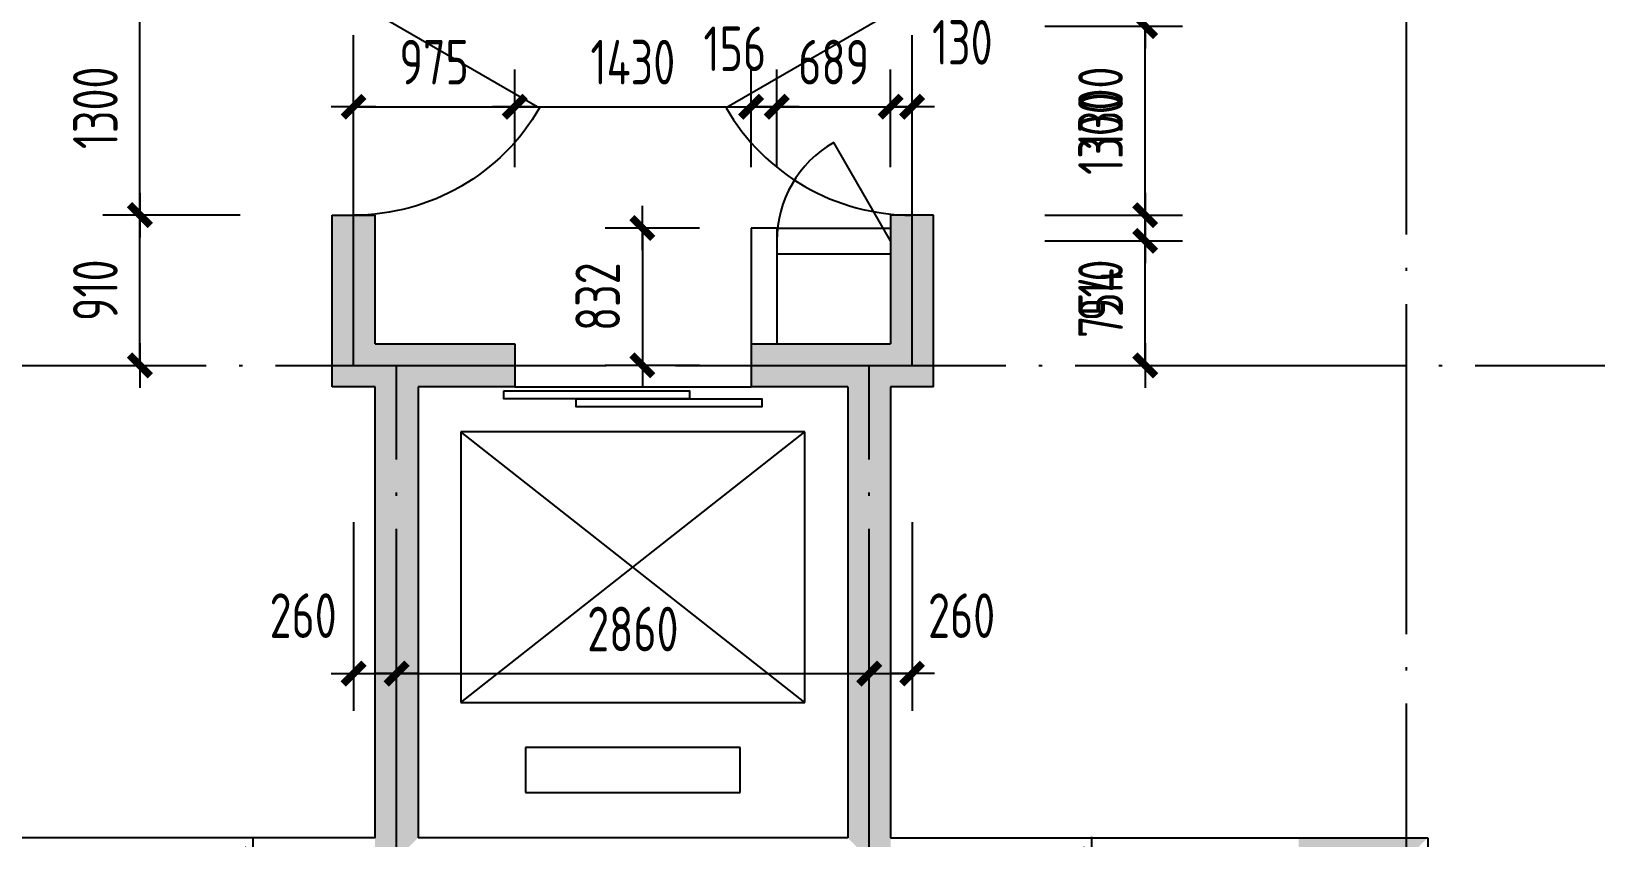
# Model space of a CAD drawing. Extents: x -726032 to 135930, y -151624 to 587044.
# Drawn here: x -427720 to -418253, y 417524 to 422407 of the extents above; entities that cross this region are included whole.
import ezdxf
from ezdxf.enums import TextEntityAlignment as Align

# ---------------------------------------------------------------- set-up
doc = ezdxf.new("R2010")
doc.units = 0
doc.header["$LTSCALE"] = 1000
doc.header["$MEASUREMENT"] = 0
doc.linetypes.add('DOTE', pattern=[2.42, 2, -0.2, 0.02, -0.2])
doc.layers.get('0').update_dxf_attribs({"linetype": 'CONTINUOUS'})
doc.layers.get('DEFPOINTS').update_dxf_attribs({"color": 1, "linetype": 'CONTINUOUS'})
for name, color, linetype in [('COLUMN', 170, 'CONTINUOUS'), ('DOTE', 8, 'DOTE'), ('GROUND', 45, 'CONTINUOUS'), ('PUB_DIM', 245, 'CONTINUOUS'), ('STAIR', 42, 'CONTINUOUS'), ('WALL', 255, 'CONTINUOUS'), ('WINDOW', 155, 'CONTINUOUS'), ('WINDOW_TEXT', 7, 'CONTINUOUS')]:
    doc.layers.add(name, color=color, linetype=linetype)
doc.styles.add('DIM_FONT', font='isocp.shx', dxfattribs={"width": 0.8})
doc.styles.add('SIMPLEX', font='SIMPLEX.SHX')
doc.dimstyles.new('AXIS', dxfattribs={"dimtxt": 300, "dimasz": 1, "dimexe": 250, "dimexo": 300, "dimgap": 150, "dimtad": 1, "dimdec": 0, "dimzin": 0, "dimdsep": 46, "dimtxsty": 'DIM_FONT', "dimcen": 0.09, "dimse1": 1, "dimse2": 1, "dimclrt": 142, "dimadec": 0, "dimazin": 0, "dimtfac": 1, "dimtdec": 0, "dimtix": 1, "dimtmove": 2, "dimatfit": 3, "dimfxl": 1, "dimtolj": 1, "dimtzin": 0, "dimarcsym": 0})
doc.dimstyles.new('DIMA', dxfattribs={"dimtxt": 300, "dimasz": 1, "dimexe": 250, "dimexo": 300, "dimgap": 150, "dimtad": 1, "dimdec": 0, "dimzin": 0, "dimdsep": 46, "dimtxsty": 'DIM_FONT', "dimcen": 0.09, "dimse1": 1, "dimclrt": 142, "dimadec": 0, "dimazin": 0, "dimtfac": 1, "dimtdec": 0, "dimtix": 1, "dimtmove": 2, "dimatfit": 3, "dimfxl": 1, "dimtolj": 1, "dimtzin": 0, "dimarcsym": 0})
doc.dimstyles.new('DIMB', dxfattribs={"dimtxt": 300, "dimasz": 1, "dimexe": 250, "dimexo": 300, "dimgap": 150, "dimtad": 1, "dimdec": 0, "dimzin": 0, "dimdsep": 46, "dimtxsty": 'DIM_FONT', "dimcen": 0.09, "dimse2": 1, "dimclrt": 142, "dimadec": 0, "dimazin": 0, "dimtfac": 1, "dimtdec": 0, "dimtix": 1, "dimtmove": 2, "dimatfit": 3, "dimfxl": 1, "dimtolj": 1, "dimtzin": 0, "dimarcsym": 0})
doc.dimstyles.new('DIMN', dxfattribs={"dimtxt": 300, "dimasz": 1, "dimexe": 250, "dimexo": 300, "dimgap": 150, "dimtad": 1, "dimdec": 0, "dimzin": 0, "dimdsep": 46, "dimtxsty": 'DIM_FONT', "dimcen": 0.09, "dimclrt": 142, "dimadec": 0, "dimazin": 0, "dimtfac": 1, "dimtdec": 0, "dimtix": 1, "dimtmove": 2, "dimatfit": 3, "dimfxl": 1, "dimtolj": 1, "dimtzin": 0, "dimarcsym": 0})

# ---------------------------------------------------------------- blocks, each defined once
blk = doc.blocks.new('_DIMX')
blk.add_line((-150, 0), (150, 0))
at = {"const_width": 50}
blk.add_lwpolyline([(-70, -70), (70, 70)], dxfattribs=at)
blk = doc.blocks.new('*D1723')
at = {"layer": 'DEFPOINTS', "color": 0, "transparency": 16777216}
for p in [(-421856.2, 422724), (-420979.5, 422724), (-421856.2, 422438)]:
    blk.add_point(p, dxfattribs=at)
at = {"layer": 'PUB_DIM', "color": 0, "lineweight": -2, "transparency": 16777216}
for p, q in [((-421586.2, 422724), (-420754.5, 422724)), ((-420979.5, 422438.9), (-420979.5, 422723.1))]:
    blk.add_line(p, q, dxfattribs=at)
at = {"layer": 'PUB_DIM', "color": 0, "lineweight": -2, "transparency": 16777216, "xscale": 0.9, "yscale": 0.9, "zscale": 0.9}
for p, rotation in [((-420979.5, 422724), 90), ((-420979.5, 422438), 270)]:
    blk.add_blockref('_DIMX', p, dxfattribs=dict(at, rotation=rotation))
at = {"layer": 'PUB_DIM', "color": 142, "transparency": 16777216, "insert": (-420589.5, 422724), "char_height": 270, "attachment_point": 5, "rotation": 90, "style": 'DIM_FONT'}
blk.add_mtext('\\A1;286', dxfattribs=at)
blk = doc.blocks.new('*D2177')
at = {"layer": 'DEFPOINTS', "color": 0, "transparency": 16777216}
for p in [(-421856.2, 422438), (-420979.5, 422438), (-421856.2, 421138)]:
    blk.add_point(p, dxfattribs=at)
at = {"layer": 'PUB_DIM', "color": 0, "lineweight": -2, "transparency": 16777216}
for p, q in [((-421586.2, 422438), (-420754.5, 422438)), ((-420979.5, 421138.9), (-420979.5, 422437.1))]:
    blk.add_line(p, q, dxfattribs=at)
at = {"layer": 'PUB_DIM', "color": 0, "lineweight": -2, "transparency": 16777216, "xscale": 0.9, "yscale": 0.9, "zscale": 0.9}
for p, rotation in [((-420979.5, 422438), 90), ((-420979.5, 421138), 270)]:
    blk.add_blockref('_DIMX', p, dxfattribs=dict(at, rotation=rotation))
at = {"layer": 'PUB_DIM', "color": 142, "transparency": 16777216, "insert": (-421249.5, 421788), "char_height": 270, "attachment_point": 5, "rotation": 90, "style": 'DIM_FONT'}
blk.add_mtext('\\A1;1300', dxfattribs=at)
blk = doc.blocks.new('*D2178')
at = {"layer": 'DEFPOINTS', "color": 0, "transparency": 16777216}
for p in [(-421856.2, 422594), (-420979.5, 422594), (-421856.2, 421294)]:
    blk.add_point(p, dxfattribs=at)
at = {"layer": 'PUB_DIM', "color": 0, "lineweight": -2, "transparency": 16777216}
for p, q in [((-421586.2, 422594), (-420754.5, 422594)), ((-420979.5, 421294.9), (-420979.5, 422593.1))]:
    blk.add_line(p, q, dxfattribs=at)
at = {"layer": 'PUB_DIM', "color": 0, "lineweight": -2, "transparency": 16777216, "xscale": 0.9, "yscale": 0.9, "zscale": 0.9}
for p, rotation in [((-420979.5, 422594), 90), ((-420979.5, 421294), 270)]:
    blk.add_blockref('_DIMX', p, dxfattribs=dict(at, rotation=rotation))
at = {"layer": 'PUB_DIM', "color": 142, "transparency": 16777216, "insert": (-421249.5, 421944), "char_height": 270, "attachment_point": 5, "rotation": 90, "style": 'DIM_FONT'}
blk.add_mtext('\\A1;1300', dxfattribs=at)
blk = doc.blocks.new('*D2179')
at = {"layer": 'DEFPOINTS', "color": 0, "transparency": 16777216}
for p in [(-422169.9, 417394), (-422169.9, 414664), (-421302.9, 414664)]:
    blk.add_point(p, dxfattribs=at)
at = {"layer": 'PUB_DIM', "color": 0, "lineweight": -2, "transparency": 16777216}
for p, q in [((-421302.9, 417393.1), (-421302.9, 414664.9)), ((-421899.9, 414664), (-421077.9, 414664))]:
    blk.add_line(p, q, dxfattribs=at)
at = {"layer": 'PUB_DIM', "color": 0, "lineweight": -2, "transparency": 16777216, "xscale": 0.9, "yscale": 0.9, "zscale": 0.9}
for p, rotation in [((-421302.9, 417394), 90), ((-421302.9, 414664), 270)]:
    blk.add_blockref('_DIMX', p, dxfattribs=dict(at, rotation=rotation))
at = {"layer": 'PUB_DIM', "color": 142, "transparency": 16777216, "insert": (-421572.9, 416029), "char_height": 270, "attachment_point": 5, "rotation": 90, "style": 'DIM_FONT'}
blk.add_mtext('\\A1;2730', dxfattribs=at)
blk = doc.blocks.new('*D2180')
at = {"layer": 'DEFPOINTS', "color": 0, "transparency": 16777216}
for p in [(-421856.2, 421138), (-420979.5, 421138), (-421856.2, 420384)]:
    blk.add_point(p, dxfattribs=at)
at = {"layer": 'PUB_DIM', "color": 0, "lineweight": -2, "transparency": 16777216}
for p, q in [((-421586.2, 421138), (-420754.5, 421138)), ((-420979.5, 420384.9), (-420979.5, 421137.1))]:
    blk.add_line(p, q, dxfattribs=at)
at = {"layer": 'PUB_DIM', "color": 0, "lineweight": -2, "transparency": 16777216, "xscale": 0.9, "yscale": 0.9, "zscale": 0.9}
for p, rotation in [((-420979.5, 421138), 90), ((-420979.5, 420384), 270)]:
    blk.add_blockref('_DIMX', p, dxfattribs=dict(at, rotation=rotation))
at = {"layer": 'PUB_DIM', "color": 142, "transparency": 16777216, "insert": (-421249.5, 420761), "char_height": 270, "attachment_point": 5, "rotation": 90, "style": 'DIM_FONT'}
blk.add_mtext('\\A1;754', dxfattribs=at)
blk = doc.blocks.new('*D2181')
at = {"layer": 'DEFPOINTS', "color": 0, "transparency": 16777216}
for p in [(-421856.2, 421294), (-420979.5, 421294), (-421856.2, 420384)]:
    blk.add_point(p, dxfattribs=at)
at = {"layer": 'PUB_DIM', "color": 0, "lineweight": -2, "transparency": 16777216}
for p, q in [((-421586.2, 421294), (-420754.5, 421294)), ((-420979.5, 420384.9), (-420979.5, 421293.1))]:
    blk.add_line(p, q, dxfattribs=at)
at = {"layer": 'PUB_DIM', "color": 0, "lineweight": -2, "transparency": 16777216, "xscale": 0.9, "yscale": 0.9, "zscale": 0.9}
for p, rotation in [((-420979.5, 421294), 90), ((-420979.5, 420384), 270)]:
    blk.add_blockref('_DIMX', p, dxfattribs=dict(at, rotation=rotation))
at = {"layer": 'PUB_DIM', "color": 142, "transparency": 16777216, "insert": (-421249.5, 420839), "char_height": 270, "attachment_point": 5, "rotation": 90, "style": 'DIM_FONT'}
blk.add_mtext('\\A1;910', dxfattribs=at)
blk = doc.blocks.new('_DBLK')
blk.add_line((-0.5, 0), (0, -0.866))
blk.add_arc((-0.5, 0), 1, 300, 0)
at = {"layer": 'WINDOW_TEXT', "style": 'SIMPLEX', "flags": 9}
blk.add_attdef('A', text='', height=1, dxfattribs=at).set_placement((0, 1.5), align=Align.MIDDLE)
blk = doc.blocks.new('*D934')
at = {"layer": 'DEFPOINTS', "color": 0, "transparency": 16777216}
for p in [(-423364.9, 421950.4), (-424794.9, 421313.9), (-423364.9, 421313.9)]:
    blk.add_point(p, dxfattribs=at)
at = {"layer": 'PUB_DIM', "color": 0, "lineweight": -2, "transparency": 16777216}
for p, q in [((-424794.9, 421583.9), (-424794.9, 422175.4)), ((-423364.9, 421583.9), (-423364.9, 422175.4)), ((-424794, 421950.4), (-423365.8, 421950.4))]:
    blk.add_line(p, q, dxfattribs=at)
at = {"layer": 'PUB_DIM', "color": 0, "lineweight": -2, "transparency": 16777216, "xscale": 0.9, "yscale": 0.9, "zscale": 0.9, "rotation": 180}
blk.add_blockref('_DIMX', (-424794.9, 421950.4), dxfattribs=at)
at = {"layer": 'PUB_DIM', "color": 0, "lineweight": -2, "transparency": 16777216, "xscale": 0.9, "yscale": 0.9, "zscale": 0.9}
blk.add_blockref('_DIMX', (-423364.9, 421950.4), dxfattribs=at)
at = {"layer": 'PUB_DIM', "color": 142, "transparency": 16777216, "insert": (-424079.9, 422220.4), "char_height": 270, "attachment_point": 5, "style": 'DIM_FONT'}
blk.add_mtext('\\A1;1430', dxfattribs=at)
blk = doc.blocks.new('*D935')
at = {"layer": 'DEFPOINTS', "color": 0, "transparency": 16777216}
for p in [(-423208.9, 421950.4), (-423364.9, 421313.9), (-423208.9, 421313.9)]:
    blk.add_point(p, dxfattribs=at)
at = {"layer": 'PUB_DIM', "color": 0, "lineweight": -2, "transparency": 16777216}
for p, q in [((-423364.9, 421583.9), (-423364.9, 422175.4)), ((-423208.9, 421583.9), (-423208.9, 422175.4)), ((-423365.8, 421950.4), (-423366.7, 421950.4)), ((-423364.9, 421950.4), (-423208.9, 421950.4)), ((-423208, 421950.4), (-423207.1, 421950.4))]:
    blk.add_line(p, q, dxfattribs=at)
at = {"layer": 'PUB_DIM', "color": 0, "lineweight": -2, "transparency": 16777216, "xscale": 0.9, "yscale": 0.9, "zscale": 0.9}
blk.add_blockref('_DIMX', (-423364.9, 421950.4), dxfattribs=at)
at = {"layer": 'PUB_DIM', "color": 0, "lineweight": -2, "transparency": 16777216, "xscale": 0.9, "yscale": 0.9, "zscale": 0.9, "rotation": 180}
blk.add_blockref('_DIMX', (-423208.9, 421950.4), dxfattribs=at)
at = {"layer": 'PUB_DIM', "color": 142, "transparency": 16777216, "insert": (-423462.6, 422301.4), "char_height": 270, "attachment_point": 5, "style": 'DIM_FONT'}
blk.add_mtext('\\A1;156', dxfattribs=at)
blk = doc.blocks.new('_LIFTD')
for points in [[(-0.5476, -0.6024), (-0.5476, -0.7742), (0.2411, -0.7742), (0.2411, -0.6024), (-0.5476, -0.6024)], [(-0.2411, -0.7836), (-0.2411, -0.9554), (0.5476, -0.9554), (0.5476, -0.7836), (-0.2411, -0.7836)]]:
    blk.add_lwpolyline(points)
blk = doc.blocks.new('*D936')
at = {"layer": 'DEFPOINTS', "color": 0, "transparency": 16777216}
for p in [(-425769.9, 419705.5), (-425509.9, 419705.5), (-425509.9, 418517.8)]:
    blk.add_point(p, dxfattribs=at)
at = {"layer": 'PUB_DIM', "color": 0, "lineweight": -2, "transparency": 16777216}
for p, q in [((-425769.9, 419435.5), (-425769.9, 418292.8)), ((-425770.8, 418517.8), (-425771.7, 418517.8)), ((-425769.9, 418517.8), (-425509.9, 418517.8)), ((-425509, 418517.8), (-425508.1, 418517.8))]:
    blk.add_line(p, q, dxfattribs=at)
at = {"layer": 'PUB_DIM', "color": 0, "lineweight": -2, "transparency": 16777216, "xscale": 0.9, "yscale": 0.9, "zscale": 0.9}
blk.add_blockref('_DIMX', (-425769.9, 418517.8), dxfattribs=at)
at = {"layer": 'PUB_DIM', "color": 0, "lineweight": -2, "transparency": 16777216, "xscale": 0.9, "yscale": 0.9, "zscale": 0.9, "rotation": 180}
blk.add_blockref('_DIMX', (-425509.9, 418517.8), dxfattribs=at)
at = {"layer": 'PUB_DIM', "color": 142, "transparency": 16777216, "insert": (-426075, 418868.8), "char_height": 270, "attachment_point": 5, "style": 'DIM_FONT'}
blk.add_mtext('\\A1;260', dxfattribs=at)
blk = doc.blocks.new('*D937')
at = {"layer": 'DEFPOINTS', "color": 0, "transparency": 16777216}
for p in [(-423406.3, 421216), (-424022.2, 420384), (-423406.3, 420384)]:
    blk.add_point(p, dxfattribs=at)
at = {"layer": 'PUB_DIM', "color": 0, "lineweight": -2, "transparency": 16777216}
for p, q in [((-423676.3, 421216), (-424247.2, 421216)), ((-424022.2, 421215.1), (-424022.2, 420384.9)), ((-423676.3, 420384), (-424247.2, 420384))]:
    blk.add_line(p, q, dxfattribs=at)
at = {"layer": 'PUB_DIM', "color": 0, "lineweight": -2, "transparency": 16777216, "xscale": 0.9, "yscale": 0.9, "zscale": 0.9}
for p, rotation in [((-424022.2, 421216), 90), ((-424022.2, 420384), 270)]:
    blk.add_blockref('_DIMX', p, dxfattribs=dict(at, rotation=rotation))
at = {"layer": 'PUB_DIM', "color": 142, "transparency": 16777216, "insert": (-424292.3, 420800), "char_height": 270, "attachment_point": 5, "rotation": 90, "style": 'DIM_FONT'}
blk.add_mtext('\\A1;832', dxfattribs=at)
blk = doc.blocks.new('*D938')
at = {"layer": 'DEFPOINTS', "color": 0, "transparency": 16777216}
for p in [(-424794.9, 421950.4), (-425769.9, 421313.9), (-424794.9, 421313.9)]:
    blk.add_point(p, dxfattribs=at)
at = {"layer": 'PUB_DIM', "color": 0, "lineweight": -2, "transparency": 16777216}
for p, q in [((-425769.9, 421583.9), (-425769.9, 422175.4)), ((-424794.9, 421583.9), (-424794.9, 422175.4)), ((-425769, 421950.4), (-424795.8, 421950.4))]:
    blk.add_line(p, q, dxfattribs=at)
at = {"layer": 'PUB_DIM', "color": 0, "lineweight": -2, "transparency": 16777216, "xscale": 0.9, "yscale": 0.9, "zscale": 0.9, "rotation": 180}
blk.add_blockref('_DIMX', (-425769.9, 421950.4), dxfattribs=at)
at = {"layer": 'PUB_DIM', "color": 0, "lineweight": -2, "transparency": 16777216, "xscale": 0.9, "yscale": 0.9, "zscale": 0.9}
blk.add_blockref('_DIMX', (-424794.9, 421950.4), dxfattribs=at)
at = {"layer": 'PUB_DIM', "color": 142, "transparency": 16777216, "insert": (-425282.4, 422220.4), "char_height": 270, "attachment_point": 5, "style": 'DIM_FONT'}
blk.add_mtext('\\A1;975', dxfattribs=at)
blk = doc.blocks.new('*D939')
at = {"layer": 'DEFPOINTS', "color": 0, "transparency": 16777216}
for p in [(-422519.9, 421950.4), (-423208.9, 421313.9), (-422519.9, 421313.9)]:
    blk.add_point(p, dxfattribs=at)
at = {"layer": 'PUB_DIM', "color": 0, "lineweight": -2, "transparency": 16777216}
for p, q in [((-423208.9, 421583.9), (-423208.9, 422175.4)), ((-422519.9, 421583.9), (-422519.9, 422175.4)), ((-423208, 421950.4), (-422520.8, 421950.4))]:
    blk.add_line(p, q, dxfattribs=at)
at = {"layer": 'PUB_DIM', "color": 0, "lineweight": -2, "transparency": 16777216, "xscale": 0.9, "yscale": 0.9, "zscale": 0.9, "rotation": 180}
blk.add_blockref('_DIMX', (-423208.9, 421950.4), dxfattribs=at)
at = {"layer": 'PUB_DIM', "color": 0, "lineweight": -2, "transparency": 16777216, "xscale": 0.9, "yscale": 0.9, "zscale": 0.9}
blk.add_blockref('_DIMX', (-422519.9, 421950.4), dxfattribs=at)
at = {"layer": 'PUB_DIM', "color": 142, "transparency": 16777216, "insert": (-422864.4, 422220.4), "char_height": 270, "attachment_point": 5, "style": 'DIM_FONT'}
blk.add_mtext('\\A1;689', dxfattribs=at)
blk = doc.blocks.new('M_A1SFU')
blk.add_line((-0.5, 0), (0, -0.866))
blk.add_arc((-0.5, 0), 1, 300, 0)
blk = doc.blocks.new('*D2187')
at = {"layer": 'DEFPOINTS', "color": 0, "transparency": 16777216}
for p in [(-427062.6, 422594), (-426186, 422594), (-426186, 421294)]:
    blk.add_point(p, dxfattribs=at)
at = {"layer": 'PUB_DIM', "color": 0, "lineweight": -2, "transparency": 16777216}
for p, q in [((-426456, 422594), (-427287.6, 422594)), ((-427062.6, 421294.9), (-427062.6, 422593.1))]:
    blk.add_line(p, q, dxfattribs=at)
at = {"layer": 'PUB_DIM', "color": 0, "lineweight": -2, "transparency": 16777216, "xscale": 0.9, "yscale": 0.9, "zscale": 0.9}
for p, rotation in [((-427062.6, 422594), 90), ((-427062.6, 421294), 270)]:
    blk.add_blockref('_DIMX', p, dxfattribs=dict(at, rotation=rotation))
at = {"layer": 'PUB_DIM', "color": 142, "transparency": 16777216, "insert": (-427332.6, 421944), "char_height": 270, "attachment_point": 5, "rotation": 90, "style": 'DIM_FONT'}
blk.add_mtext('\\A1;1300', dxfattribs=at)
blk = doc.blocks.new('*D2193')
at = {"layer": 'DEFPOINTS', "color": 0, "transparency": 16777216}
for p in [(-427062.6, 421294), (-426186, 421294), (-426186, 420384)]:
    blk.add_point(p, dxfattribs=at)
at = {"layer": 'PUB_DIM', "color": 0, "lineweight": -2, "transparency": 16777216}
for p, q in [((-426456, 421294), (-427287.6, 421294)), ((-427062.6, 420384.9), (-427062.6, 421293.1))]:
    blk.add_line(p, q, dxfattribs=at)
at = {"layer": 'PUB_DIM', "color": 0, "lineweight": -2, "transparency": 16777216, "xscale": 0.9, "yscale": 0.9, "zscale": 0.9}
for p, rotation in [((-427062.6, 421294), 90), ((-427062.6, 420384), 270)]:
    blk.add_blockref('_DIMX', p, dxfattribs=dict(at, rotation=rotation))
at = {"layer": 'PUB_DIM', "color": 142, "transparency": 16777216, "insert": (-427332.6, 420839), "char_height": 270, "attachment_point": 5, "rotation": 90, "style": 'DIM_FONT'}
blk.add_mtext('\\A1;910', dxfattribs=at)
blk = doc.blocks.new('*D2196')
at = {"layer": 'DEFPOINTS', "color": 0, "transparency": 16777216}
for p in [(-425509.9, 417394), (-426376.9, 414664), (-425509.9, 414664)]:
    blk.add_point(p, dxfattribs=at)
at = {"layer": 'PUB_DIM', "color": 0, "lineweight": -2, "transparency": 16777216}
for p, q in [((-426376.9, 417393.1), (-426376.9, 414664.9)), ((-425779.9, 414664), (-426601.9, 414664))]:
    blk.add_line(p, q, dxfattribs=at)
at = {"layer": 'PUB_DIM', "color": 0, "lineweight": -2, "transparency": 16777216, "xscale": 0.9, "yscale": 0.9, "zscale": 0.9}
for p, rotation in [((-426376.9, 417394), 90), ((-426376.9, 414664), 270)]:
    blk.add_blockref('_DIMX', p, dxfattribs=dict(at, rotation=rotation))
at = {"layer": 'PUB_DIM', "color": 142, "transparency": 16777216, "insert": (-426646.9, 416029), "char_height": 270, "attachment_point": 5, "rotation": 90, "style": 'DIM_FONT'}
blk.add_mtext('\\A1;2730', dxfattribs=at)
blk = doc.blocks.new('*D2205')
at = {"layer": 'DEFPOINTS', "color": 0, "transparency": 16777216}
for p in [(-422389.9, 421950.4), (-422519.9, 421313.9), (-422389.9, 421313.9)]:
    blk.add_point(p, dxfattribs=at)
at = {"layer": 'PUB_DIM', "color": 0, "lineweight": -2, "transparency": 16777216}
for p, q in [((-422389.9, 421583.9), (-422389.9, 422175.4)), ((-422520.8, 421950.4), (-422521.7, 421950.4)), ((-422519.9, 421950.4), (-422389.9, 421950.4)), ((-422389, 421950.4), (-422388.1, 421950.4))]:
    blk.add_line(p, q, dxfattribs=at)
at = {"layer": 'PUB_DIM', "color": 0, "lineweight": -2, "transparency": 16777216, "xscale": 0.9, "yscale": 0.9, "zscale": 0.9}
blk.add_blockref('_DIMX', (-422519.9, 421950.4), dxfattribs=at)
at = {"layer": 'PUB_DIM', "color": 0, "lineweight": -2, "transparency": 16777216, "xscale": 0.9, "yscale": 0.9, "zscale": 0.9, "rotation": 180}
blk.add_blockref('_DIMX', (-422389.9, 421950.4), dxfattribs=at)
at = {"layer": 'PUB_DIM', "color": 142, "transparency": 16777216, "insert": (-422086.1, 422340.4), "char_height": 270, "attachment_point": 5, "style": 'DIM_FONT'}
blk.add_mtext('\\A1;130', dxfattribs=at)
blk = doc.blocks.new('*D3893')
at = {"layer": 'DEFPOINTS', "color": 0, "transparency": 16777216}
for p in [(-425509.9, 419705.5), (-422649.9, 419705.5), (-422649.9, 418517.8)]:
    blk.add_point(p, dxfattribs=at)
at = {"layer": 'PUB_DIM', "color": 0, "lineweight": -2, "transparency": 16777216}
blk.add_line((-425509, 418517.8), (-422650.8, 418517.8), dxfattribs=at)
at = {"layer": 'PUB_DIM', "color": 0, "lineweight": -2, "transparency": 16777216, "xscale": 0.9, "yscale": 0.9, "zscale": 0.9, "rotation": 180}
blk.add_blockref('_DIMX', (-425509.9, 418517.8), dxfattribs=at)
at = {"layer": 'PUB_DIM', "color": 0, "lineweight": -2, "transparency": 16777216, "xscale": 0.9, "yscale": 0.9, "zscale": 0.9}
blk.add_blockref('_DIMX', (-422649.9, 418517.8), dxfattribs=at)
at = {"layer": 'PUB_DIM', "color": 142, "transparency": 16777216, "insert": (-424079.9, 418787.8), "char_height": 270, "attachment_point": 5, "style": 'DIM_FONT'}
blk.add_mtext('\\A1;2860', dxfattribs=at)
blk = doc.blocks.new('*D3894')
at = {"layer": 'DEFPOINTS', "color": 0, "transparency": 16777216}
for p in [(-422649.9, 419705.5), (-422389.9, 419705.5), (-422389.9, 418517.8)]:
    blk.add_point(p, dxfattribs=at)
at = {"layer": 'PUB_DIM', "color": 0, "lineweight": -2, "transparency": 16777216}
for p, q in [((-422389.9, 419435.5), (-422389.9, 418292.8)), ((-422650.8, 418517.8), (-422651.7, 418517.8)), ((-422649.9, 418517.8), (-422389.9, 418517.8)), ((-422389, 418517.8), (-422388.1, 418517.8))]:
    blk.add_line(p, q, dxfattribs=at)
at = {"layer": 'PUB_DIM', "color": 0, "lineweight": -2, "transparency": 16777216, "xscale": 0.9, "yscale": 0.9, "zscale": 0.9}
blk.add_blockref('_DIMX', (-422649.9, 418517.8), dxfattribs=at)
at = {"layer": 'PUB_DIM', "color": 0, "lineweight": -2, "transparency": 16777216, "xscale": 0.9, "yscale": 0.9, "zscale": 0.9, "rotation": 180}
blk.add_blockref('_DIMX', (-422389.9, 418517.8), dxfattribs=at)
at = {"layer": 'PUB_DIM', "color": 142, "transparency": 16777216, "insert": (-422090.4, 418868.8), "char_height": 270, "attachment_point": 5, "style": 'DIM_FONT'}
blk.add_mtext('\\A1;260', dxfattribs=at)

msp = doc.modelspace()

# ---------------------------------------------------------------- linework, layer by layer
at = {"layer": 'COLUMN'}
for points in [[(-425899.9, 421294), (-425899.9, 420254), (-425639.9, 421294), (-425639.9, 420254)], [(-422259.9, 421294), (-422259.9, 420254), (-422519.9, 421294), (-422519.9, 420254)], [(-425639.9, 420514), (-425379.9, 420254), (-424794.9, 420514), (-424794.9, 420254)], [(-425639.9, 417264), (-425639.9, 420514), (-425379.9, 417524), (-425379.9, 420254)], [(-422519.9, 420514), (-422779.9, 420254), (-423364.9, 420514), (-423364.9, 420254)], [(-422519.9, 417264), (-422519.9, 420514), (-422779.9, 417524), (-422779.9, 420254)], [(-420049.9, 417524.4), (-420049.9, 417264), (-419269.9, 417524), (-419529.9, 417264)]]:
    msp.add_solid(points, dxfattribs=at)
at = {"layer": 'DOTE'}
for p, q in [((-425769.9, 420384), (-425769.9, 432855.9)), ((-422389.9, 420384), (-422389.9, 432855.9)), ((-419399.9, 432855.9), (-419399.9, 405011.9)), ((-481902.2, 420384), (-412270.4, 420384)), ((-425509.9, 417394), (-425509.9, 420384)), ((-422649.9, 417394), (-422649.9, 420384))]:
    msp.add_line(p, q, dxfattribs=at)
at = {"layer": 'GROUND'}
for p, q in [((-423208.9, 421216), (-422519.9, 421216)), ((-423208.9, 421060), (-422519.9, 421060))]:
    msp.add_line(p, q, dxfattribs=at)
at = {"layer": 'STAIR'}
for p, q in [((-424794.9, 420254), (-423364.9, 420254)), ((-423039.9, 419981), (-425119.9, 419981)), ((-425119.9, 418343), (-423039.9, 419981)), ((-423039.9, 418343), (-425119.9, 419981)), ((-425119.9, 419981), (-425119.9, 418343)), ((-423039.9, 418343), (-423039.9, 419981)), ((-425119.9, 418343), (-423039.9, 418343)), ((-423429.9, 418070), (-424729.9, 418070)), ((-424729.9, 418070), (-424729.9, 417797)), ((-423429.9, 417797), (-423429.9, 418070)), ((-424729.9, 417797), (-423429.9, 417797))]:
    msp.add_line(p, q, dxfattribs=at)
at = {"layer": 'WALL'}
for p, q in [((-425899.9, 421294), (-425639.9, 421294)), ((-425899.9, 420254), (-425899.9, 421294)), ((-425639.9, 420514), (-425639.9, 421294)), ((-422519.9, 421294), (-422519.9, 420514)), ((-422259.9, 421294), (-422519.9, 421294)), ((-422259.9, 420254), (-422259.9, 421294)), ((-423364.9, 421216), (-423364.9, 420254)), ((-423208.9, 421216), (-423364.9, 421216)), ((-423208.9, 421216), (-423208.9, 420514)), ((-425639.9, 420514), (-424794.9, 420514)), ((-424794.9, 420514), (-424794.9, 420254)), ((-423364.9, 420514), (-422519.9, 420514)), ((-425639.9, 420254), (-425899.9, 420254)), ((-425639.9, 417524), (-425639.9, 420254)), ((-424794.9, 420254), (-425379.9, 420254)), ((-425379.9, 420254), (-425379.9, 417524)), ((-422779.9, 420254), (-423364.9, 420254)), ((-422779.9, 420254), (-422779.9, 417524)), ((-422519.9, 420254), (-422519.9, 417524)), ((-422259.9, 420254), (-422519.9, 420254)), ((-425639.9, 417524), (-428889.9, 417524)), ((-422779.9, 417524), (-425379.9, 417524)), ((-422519.9, 417524), (-419269.9, 417524)), ((-419269.9, 417524), (-419269.9, 416068))]:
    msp.add_line(p, q, dxfattribs=at)

# ---------------------------------------------------------------- block references
at = {"layer": 'WINDOW', "yscale": -1300, "zscale": 1300}
for p, xscale, rotation in [((-425769.9, 421944), 1300, 270), ((-422389.9, 421944), -1300, 90)]:
    msp.add_blockref('_DBLK', p, dxfattribs=dict(at, xscale=xscale, rotation=rotation))
at = {"layer": 'WINDOW'}
for name, p, xscale, yscale, zscale in [('M_A1SFU', (-422864.4, 421138), -689, -689, 689), ('_LIFTD', (-424079.9, 420384), 1430, 260.0000000020664, 1430)]:
    msp.add_blockref(name, p, dxfattribs=dict(at, xscale=xscale, yscale=yscale, zscale=zscale))

# ---------------------------------------------------------------- dimensions: what is measured, and where the dimension line sits
at = {"layer": 'PUB_DIM'}
for base, p1, p2, angle, dimstyle, picture, middle in [((-420979.5, 422724), (-421856.2, 422438), (-421856.2, 422724), 90, 'DIMA', '*D1723', (-420589.5, 422724)), ((-423208.9, 421950.4), (-423364.9, 421313.9), (-423208.9, 421313.9), 0, 'DIMN', '*D935', (-423462.6, 422301.4)), ((-422389.9, 421950.4), (-422519.9, 421313.9), (-422389.9, 421313.9), 0, 'DIMA', '*D2205', (-422086.1, 422340.4))]:
    dim = msp.add_linear_dim(base=base, p1=p1, p2=p2, angle=angle, dimstyle=dimstyle, override={"dimscale": 0.9, "dimblk1": '_DIMX', "dimblk2": '_DIMX', "dimsah": 1}, dxfattribs=at)
    dim.commit()
    dim.dimension.update_dxf_attribs({"geometry": picture, "text_midpoint": middle, "dimtype": 161})
for p1, p2, distance, dimstyle, picture, middle in [((-426186, 421294), (-426186, 422594), 876.7, 'DIMA', '*D2187', (-427332.6, 421944)), ((-421856.2, 421294), (-421856.2, 422594), -876.7, 'DIMA', '*D2178', (-421249.5, 421944)), ((-421856.2, 421138), (-421856.2, 422438), -876.7, 'DIMA', '*D2177', (-421249.5, 421788)), ((-425769.9, 421313.9), (-424794.9, 421313.9), 636.5, 'DIMN', '*D938', (-425282.4, 422220.4)), ((-424794.9, 421313.9), (-423364.9, 421313.9), 636.5, 'DIMN', '*D934', (-424079.9, 422220.4)), ((-423208.9, 421313.9), (-422519.9, 421313.9), 636.5, 'DIMN', '*D939', (-422864.4, 422220.4)), ((-426186, 420384), (-426186, 421294), 876.7, 'DIMA', '*D2193', (-427332.6, 420839)), ((-421856.2, 420384), (-421856.2, 421294), -876.7, 'DIMA', '*D2181', (-421249.5, 420839)), ((-421856.2, 420384), (-421856.2, 421138), -876.7, 'DIMA', '*D2180', (-421249.5, 420761))]:
    dim = msp.add_aligned_dim(p1=p1, p2=p2, distance=distance, dimstyle=dimstyle, override={"dimscale": 0.9, "dimblk1": '_DIMX', "dimblk2": '_DIMX', "dimsah": 1}, dxfattribs=at)
    dim.commit()
    dim.dimension.update_dxf_attribs({"geometry": picture, "text_midpoint": middle})
for base, p1, p2, angle, dimstyle, picture, middle in [((-424022.2, 420384), (-423406.3, 421216), (-423406.3, 420384), 270, 'DIMN', '*D937', (-424292.3, 420800)), ((-426376.9, 414664), (-425509.9, 417394), (-425509.9, 414664), 90, 'DIMA', '*D2196', (-426646.9, 416029)), ((-421302.9, 414664), (-422169.9, 417394), (-422169.9, 414664), 270, 'DIMA', '*D2179', (-421572.9, 416029))]:
    dim = msp.add_linear_dim(base=base, p1=p1, p2=p2, angle=angle, dimstyle=dimstyle, override={"dimscale": 0.9, "dimblk1": '_DIMX', "dimblk2": '_DIMX', "dimsah": 1}, dxfattribs=at)
    dim.commit()
    dim.dimension.update_dxf_attribs({"geometry": picture, "text_midpoint": middle})
for base, p1, p2, dimstyle, picture, middle in [((-425509.9, 418517.8), (-425769.9, 419705.5), (-425509.9, 419705.5), 'DIMB', '*D936', (-426075, 418868.8)), ((-422389.9, 418517.8), (-422649.9, 419705.5), (-422389.9, 419705.5), 'DIMA', '*D3894', (-422090.4, 418868.8))]:
    dim = msp.add_linear_dim(base=base, p1=p1, p2=p2, dimstyle=dimstyle, override={"dimscale": 0.9, "dimblk1": '_DIMX', "dimblk2": '_DIMX', "dimsah": 1}, dxfattribs=at)
    dim.commit()
    dim.dimension.update_dxf_attribs({"geometry": picture, "text_midpoint": middle, "dimtype": 160})
dim = msp.add_linear_dim(base=(-422649.9, 418517.8), p1=(-425509.9, 419705.5), p2=(-422649.9, 419705.5), dimstyle='AXIS', override={"dimscale": 0.9, "dimblk1": '_DIMX', "dimblk2": '_DIMX', "dimsah": 1}, dxfattribs=at)
dim.commit()
dim.dimension.update_dxf_attribs({"geometry": '*D3893', "text_midpoint": (-424079.9, 418787.8)})

doc.saveas('drawing.dxf')
